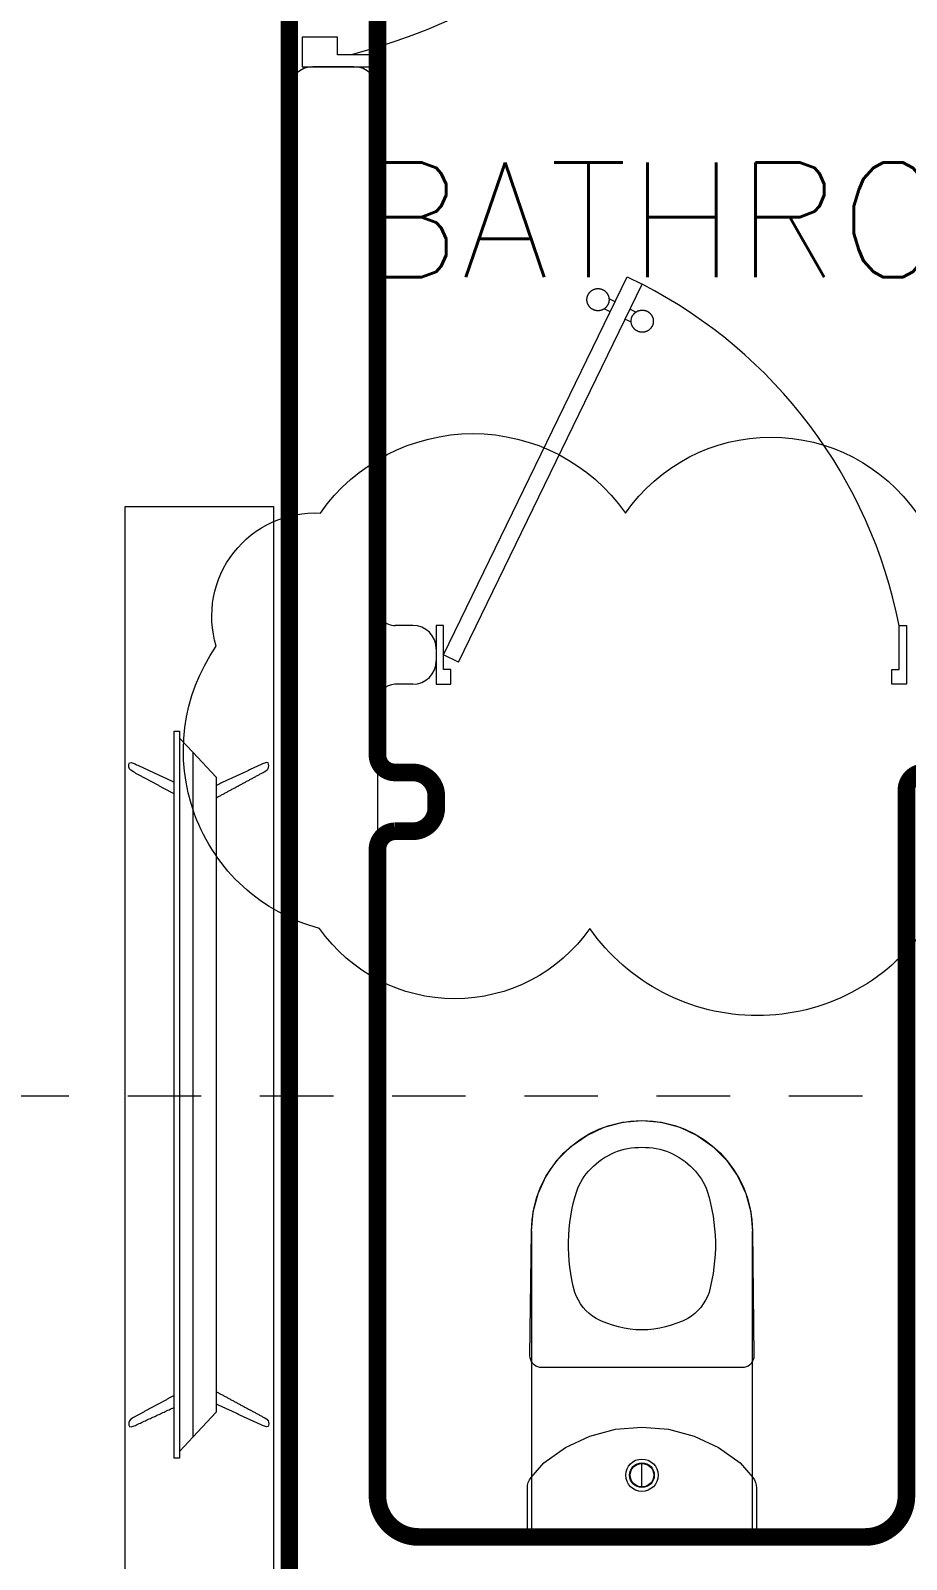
# Model space of a CAD drawing. Header units: metres. Extents: x 8 to 2416, y -346 to 476.
# Drawn here: x 212.272 to 213.762, y -228.024 to -225.425 of the extents above; entities that cross this region are included whole.
import ezdxf

# ---------------------------------------------------------------- set-up
doc = ezdxf.new("R2010")
doc.units = ezdxf.units.M
doc.linetypes.add('0', pattern=[0])
doc.linetypes.add('HIDDEN2', pattern=[0.1875, 0.125, -0.0625])
doc.layers.get('0').update_dxf_attribs({"color": 250, "linetype": '0', "lineweight": 20})
for name, color, linetype, lineweight in [('A-DOOR', 35, 'Continuous', 5), ('A-WALL', 250, 'Continuous', 20), ('baños', 140, 'Continuous', 0), ('MOBILIARIOS', 252, 'Continuous', 0), ('SE-3', 253, 'Continuous', 5), ('textos', 7, 'Continuous', 0)]:
    doc.layers.add(name, color=color, linetype=linetype, lineweight=lineweight)
doc.layers.add('REVESTIMIENTO EXTERIOR', color=7, linetype='Continuous', lineweight=5, true_color=0xffdebd)
doc.layers.add('Techos 1', color=7, linetype='HIDDEN2', lineweight=9, true_color=0x42391a)
doc.styles.get("Standard").update_dxf_attribs({"font": 'arial.ttf', "height": 0.1875})

# ---------------------------------------------------------------- blocks, each defined once
blk = doc.blocks.new('A$C58f5b6b7')
at = {"layer": 'MOBILIARIOS'}
for points in [[(0, 0.2526), (2, 0.2526), (2, 0), (0, 0)], [(0.382, 0.1596), (0.382, 0.1691), (1.618, 0.1691), (1.618, 0.1596)]]:
    blk.add_lwpolyline(points, close=True, dxfattribs=at)
for points in [[(1.6059, 0.1595), (1.5823, 0.1372), (1, 0.1372), (0.4177, 0.1372), (0.3941, 0.1595)], [(1.5823, 0.1372), (1.54, 0.0973), (0.46, 0.0973), (0.4177, 0.1372)]]:
    blk.add_lwpolyline(points, dxfattribs=at)
for points, degree in [([(0.4512, 0.2382, -0.0047), (0.4469, 0.2461, -0.0047), (0.4415, 0.2461, -0.0047), (0.4325, 0.2461, -0.0047), (0.4368, 0.237, -0.0047)], 3), ([(0.4368, 0.237, -0.0047), (0.4526, 0.2031, -0.0047), (0.4683, 0.1691, -0.0047)], 2), ([(0.4885, 0.1691, -0.0047), (0.4698, 0.2037, -0.0047), (0.4512, 0.2382, -0.0047)], 2), ([(1.5115, 0.1691, -0.0047), (1.5302, 0.2037, -0.0047), (1.5488, 0.2382, -0.0047)], 2), ([(1.5632, 0.237, -0.0047), (1.5474, 0.2031, -0.0047), (1.5317, 0.1691, -0.0047)], 2), ([(1.5488, 0.2382, -0.0047), (1.5531, 0.2461, -0.0047), (1.5585, 0.2461, -0.0047), (1.5675, 0.2461, -0.0047), (1.5632, 0.237, -0.0047)], 3), ([(0.4368, 0.0172, -0.0047), (0.4554, 0.0572, -0.0047), (0.474, 0.0973, -0.0047)], 2), ([(0.4951, 0.0973, -0.0047), (0.4731, 0.0566, -0.0047), (0.4512, 0.016, -0.0047)], 2), ([(1.5049, 0.0973), (1.5269, 0.0566), (1.5488, 0.016)], 2), ([(1.5632, 0.0172), (1.5446, 0.0572), (1.526, 0.0973)], 2)]:
    blk.add_open_spline(points, degree=degree, dxfattribs=at)
for points in [[(0.4512, 0.016, -0.0047), (0.4469, 0.0081, -0.0047), (0.4415, 0.0081, -0.0047), (0.4325, 0.0081, -0.0047), (0.4368, 0.0172, -0.0047)], [(1.5488, 0.016), (1.5531, 0.0081), (1.5585, 0.0081), (1.5675, 0.0081), (1.5632, 0.0172)]]:
    blk.add_open_spline(points, degree=3, knots=[-0.08544201, -0.08544201, -0.08544201, -0.08544201, -0.04272101, 0, 0, 0, 0], dxfattribs=at)
blk = doc.blocks.new('P90')
at = {"layer": 'A-DOOR'}
for p, q in [((-0.0476, -0.8576), (0.6364, -0.5264)), ((0.5843, -0.5517), (0.58, -0.5427)), ((0.5992, -0.5445), (0.5949, -0.5355)), ((0.6473, -0.5489), (0.6364, -0.5264)), ((-0.0368, -0.88), (0.6473, -0.5489)), ((0.6101, -0.5669), (0.6144, -0.5759)), ((0.5952, -0.5741), (0.5995, -0.5831)), ((-0.0368, -0.88), (-0.0476, -0.8576))]:
    blk.add_line(p, q, dxfattribs=at)
for points in [[(-0.06, -0.02), (-0.06, -0.05), (-0.12, -0.05), (-0.12, 0), (0, 0), (0, -0.02)], [(-0.0668, -0.88), (-0.0668, -0.85), (-0.1268, -0.85), (-0.1268, -0.9), (-0.0068, -0.9), (-0.0068, -0.88)]]:
    blk.add_lwpolyline(points, close=True, dxfattribs=at)
blk.add_arc((-0.3259, -1.105), 1.1228, 31.0139, 75.0797, dxfattribs=at)
for points in [[(0.5812, -0.5096), (0.5857, -0.5096), (0.5933, -0.5141), (0.5977, -0.5218), (0.5977, -0.5306), (0.5933, -0.5383), (0.5856, -0.5427), (0.5767, -0.5427), (0.5691, -0.5383), (0.5647, -0.5306), (0.5647, -0.5217), (0.5691, -0.514), (0.5768, -0.5096), (0.5812, -0.5096)], [(0.6133, -0.5758), (0.6177, -0.5758), (0.6254, -0.5803), (0.6298, -0.5879), (0.6298, -0.5968), (0.6253, -0.6045), (0.6176, -0.6089), (0.6088, -0.6089), (0.6011, -0.6044), (0.5967, -0.5967), (0.5967, -0.5879), (0.6011, -0.5802), (0.6088, -0.5758), (0.6133, -0.5758)]]:
    blk.add_open_spline(points, degree=2, dxfattribs=at)
blk = doc.blocks.new('A$C3685e79b')
at = {"layer": 'A-DOOR'}
for p, q in [((0.0125, 0.05), (0.3248, 0.6926)), ((0.038, 0.0376), (0.3503, 0.6802)), ((0.3248, 0.6926), (0.3503, 0.6802)), ((0.3042, 0.6503), (0.294, 0.6552)), ((0.296, 0.6333), (0.2858, 0.6383)), ((0.3297, 0.6379), (0.3399, 0.6329)), ((0.3215, 0.621), (0.3317, 0.616)), ((0.038, 0.0376), (0.0125, 0.05))]:
    blk.add_line(p, q, dxfattribs=at)
for points in [[(0, 0), (0.025, 0), (0.025, 0.025), (0.0125, 0.025), (0.0125, 0.1), (0, 0.1), (0, 0)], [(0.8, 0), (0.775, 0), (0.775, 0.025), (0.7875, 0.025), (0.7875, 0.1), (0.8, 0.1), (0.8, 0)]]:
    blk.add_lwpolyline(points, dxfattribs=at)
blk.add_arc((-0.0309, -0.0619), 0.8343, 11.1901, 62.8126, dxfattribs=at)
for points in [[(0.294, 0.6539), (0.294, 0.659), (0.289, 0.6677), (0.2802, 0.6727), (0.2702, 0.6727), (0.2614, 0.6677), (0.2564, 0.6589), (0.2564, 0.6489), (0.2614, 0.6401), (0.2702, 0.6351), (0.2803, 0.6351), (0.289, 0.6401), (0.294, 0.6489), (0.294, 0.6539)], [(0.3693, 0.6173), (0.3693, 0.6224), (0.3642, 0.6311), (0.3555, 0.6361), (0.3454, 0.6361), (0.3367, 0.6311), (0.3316, 0.6224), (0.3317, 0.6123), (0.3367, 0.6035), (0.3454, 0.5985), (0.3555, 0.5985), (0.3643, 0.6036), (0.3693, 0.6123), (0.3693, 0.6173)]]:
    blk.add_open_spline(points, degree=2, dxfattribs=at)
blk = doc.blocks.new('Caroma_ToiletSuites')
at = {"layer": 'baños'}
for p, q in [((-32.6, 705.1), (-64.3, 696.7)), ((0, 708), (-32.6, 705.1)), ((32.6, 705.1), (0, 708)), ((64.3, 696.7), (32.6, 705.1)), ((-94, 682.8), (-120.8, 664)), ((-64.3, 696.7), (-94, 682.8)), ((94, 682.8), (64.3, 696.7)), ((120.8, 664), (94, 682.8)), ((-120.8, 664), (-144, 640.8)), ((144, 640.8), (120.8, 664)), ((-144, 640.8), (-162.8, 614)), ((162.8, 614), (144, 640.8)), ((-162.8, 614), (-176.7, 584.3)), ((176.7, 584.3), (162.8, 614)), ((-176.7, 584.3), (-185.1, 552.6)), ((185.1, 552.6), (176.7, 584.3)), ((-185.1, 552.6), (-188, 520)), ((188, 520), (185.1, 552.6)), ((-188, 520), (-190.5, 308)), ((-188, 0), (-188, 520)), ((188, 520), (188, 0)), ((190.5, 308), (188, 520)), ((-190.5, 308), (-190.2, 304.5)), ((-190.2, 304.5), (-189.3, 301.2)), ((-189.3, 301.2), (-187.8, 298)), ((-187.8, 298), (-185.8, 295.1)), ((-185.8, 295.1), (-183.4, 292.7)), ((-183.4, 292.7), (-180.5, 290.7)), ((-180.5, 290.7), (-177.3, 289.2)), ((-177.3, 289.2), (-174, 288.3)), ((-174, 288.3), (-170.5, 288)), ((-170.5, 288), (170.5, 288)), ((170.5, 288), (174, 288.3)), ((174, 288.3), (177.3, 289.2)), ((177.3, 289.2), (180.5, 290.7)), ((180.5, 290.7), (183.4, 292.7)), ((183.4, 292.7), (185.8, 295.1)), ((185.8, 295.1), (187.8, 298)), ((187.8, 298), (189.3, 301.2)), ((189.3, 301.2), (190.2, 304.5)), ((190.2, 304.5), (190.5, 308)), ((-45.1, 183.1), (-88.9, 171.3)), ((0, 187), (-45.1, 183.1)), ((45.1, 183.1), (0, 187)), ((88.9, 171.3), (45.1, 183.1)), ((-88.9, 171.3), (-130, 152.2)), ((130, 152.2), (88.9, 171.3)), ((-130, 152.2), (-167.1, 126.2)), ((167.1, 126.2), (130, 152.2)), ((-167.1, 126.2), (-188.7, 100.9)), ((0, 85), (0, 125)), ((188.7, 100.9), (167.1, 126.2)), ((-194.6, 88.2), (-195, 83.5)), ((-195, 83.5), (-195, 0)), ((-193.4, 92.7), (-194.6, 88.2)), ((-191.4, 97), (-193.4, 92.7)), ((-188.7, 100.9), (-191.4, 97)), ((191.4, 97), (188.7, 100.9)), ((193.4, 92.7), (191.4, 97)), ((194.6, 88.2), (193.4, 92.7)), ((195, 83.5), (194.6, 88.2)), ((195, 0), (195, 83.5)), ((-195, 0), (195, 0)), ((188, 0), (-188, 0))]:
    blk.add_line(p, q, dxfattribs=at)
for centre, radius, start, end in [((0, 520), 188, 0, 180), ((-2.7, 547.4), 115.2, 88.6565, 137.0404), ((2.7, 547.4), 115.2, 42.9609, 91.3415), ((-18.8, 556.1), 97.6, 134.3372, 160.9897), ((18.8, 556.1), 97.6, 19.01, 45.6643), ((183, 496.7), 307.9, 162.7713, 195.2143), ((-183, 496.7), 307.9, 344.7852, 17.2286), ((-36.1, 442.4), 82.4, 198.763, 239.3582), ((36.1, 442.4), 82.4, 300.6412, 341.2351), ((2.9, 529.9), 177.9, 242.916, 269.0659), ((-2.9, 529.9), 177.9, 270.9339, 297.0836), ((0, 105), 27.5, 0, 180), ((0, 105), 27.5, 180, 0), ((0, 105), 21, 0, 180), ((0, 105), 21, 180, 0), ((0, 105), 20, 0, 180), ((0, 105), 20, 180, 0)]:
    blk.add_arc(centre, radius, start, end, dxfattribs=at)
blk = doc.blocks.new('PL BASE 2N NASAS 09')
at = {"layer": 'A-WALL'}
for p, q in [((162.8575, -6.4617), (162.7875, -6.4617)), ((162.7475, -9.8717), (162.7475, -6.5017)), ((162.8975, -6.5017), (162.8975, -7.3814)), ((162.9575, -7.4117), (162.9278, -7.4117)), ((162.9975, -7.4517), (162.9975, -7.4717)), ((162.9575, -7.5117), (162.9273, -7.5117)), ((162.8975, -7.5414), (162.8975, -8.9217)), ((163.7575, -8.9617), (162.9375, -8.9617))]:
    blk.add_line(p, q, dxfattribs=at)
for centre, radius, start, end in [((162.7875, -6.5017), 0.04, 90, 180), ((162.8575, -6.5017), 0.04, 0, 90), ((162.9273, -7.382), 0.0297, 179.7717, 271.0975), ((162.9575, -7.4517), 0.04, 0, 90), ((162.9575, -7.4717), 0.04, 270, 0), ((162.9282, -7.5424), 0.0307, 91.7875, 179.4838), ((162.9375, -8.9217), 0.04, 180, 270), ((163.7575, -8.9217), 0.04, 270, 0)]:
    blk.add_arc(centre, radius, start, end, dxfattribs=at)
at = {"layer": 'Techos 1'}
blk.add_line((161.3475, -8.2117), (176.0975, -8.2117), dxfattribs=at)
at = {"color": 1}
blk.add_blockref('A$C3685e79b', (162.9975, -7.5117), dxfattribs=at)
at = {"layer": 'A-DOOR', "xscale": -1, "rotation": 180}
blk.add_blockref('P90', (162.8893, -6.4617), dxfattribs=at)
at = {"layer": 'baños', "xscale": -0.000999999934791, "yscale": 0.000999999934791}
blk.add_blockref('Caroma_ToiletSuites', (163.3475, -8.9617), dxfattribs=at)
at = {"layer": 'baños', "linetype": 'Continuous', "flags": 8}
for tag, p in [('MODELNUMBER', (167.1329, -5.6306, 0)), ('TRADENAME', (167.1329, -5.6307, 0)), ('PRODUCT', (167.1329, -5.6307, 0)), ('MATERIAL', (167.1329, -5.6307, 0)), ('MODELNUMBER', (168.3076, -5.6306, 0)), ('TRADENAME', (168.3076, -5.6307, 0)), ('PRODUCT', (168.3076, -5.6307, 0)), ('MATERIAL', (168.3076, -5.6307, 0))]:
    blk.add_attdef(tag, p, '', height=0.0000254, rotation=180.0001, dxfattribs=at)
at = {"layer": 'textos', "insert": (162.7301, -6.8195), "char_height": 0.195, "width": 3.404877, "attachment_point": 7}
blk.add_mtext('{\\Fromans|c0; BATHROOM 4}', dxfattribs=at)
blk = doc.blocks.new('PL MUEBLES 2N NASAS 09')
blk.add_blockref('PL BASE 2N NASAS 09', (49.9143, 62.717))
at = {"layer": 'MOBILIARIOS', "rotation": 90.00000000000001}
blk.add_blockref('A$C58f5b6b7', (212.6348, 53.5073, 0.0047), dxfattribs=at)

msp = doc.modelspace()

# ---------------------------------------------------------------- linework, layer by layer
at = {"color": 6}
msp.add_lwpolyline([(214.04384, -226.24521, -0.5205671), (214.04384, -226.7917, -0.5205671), (213.79287, -226.9515, -0.5205671), (213.22315, -226.9515, -0.5205671), (212.76337, -226.9515, -0.5205671), (212.58757, -226.47174, -0.5205671), (212.76483, -226.24521, -0.5205671), (213.2836, -226.24521, -0.5205671), (213.77926, -226.24521, -0.5205671)], format="xyb", close=True, dxfattribs=at)
at = {"layer": 'REVESTIMIENTO EXTERIOR', "const_width": 0.03}
msp.add_lwpolyline([(208.51182, -224.47633, -0.4142136), (208.55182, -224.43633), (212.67182, -224.43633, -0.4142135), (212.71182, -224.47633), (212.71182, -229.99634, -0.4142136), (212.67182, -230.03634), (208.55183, -230.03633, -0.4142162), (208.51182, -229.99633)], format="xyb", close=True, dxfattribs=at)
at = {"layer": 'SE-3', "color": 254, "true_color": 0xd7ebd2, "transparency": 33554687, "const_width": 0.03}
msp.add_lwpolyline([(212.86182, -226.65601), (212.86182, -224.50633)], dxfattribs=at)
for points in [[(212.86182, -226.65601, 0.4197764), (212.89154, -226.6863), (212.92182, -226.6863, -0.4142136), (212.96182, -226.7263), (212.96182, -226.74637, -0.4131049), (212.9219, -226.7863), (212.89154, -226.7863, 0.4024859), (212.86182, -226.81668)], [(215.04132, -227.96583, -0.1989124), (214.99182, -227.98633), (213.93182, -227.98633, -0.4142136), (213.86182, -227.91633), (213.86182, -226.71633, 0.4142175), (213.83182, -226.68633), (213.79182, -226.68633, 0.4142125), (213.76182, -226.71633), (213.76182, -227.91633, -0.4142136), (213.69182, -227.98633), (212.93182, -227.98633, -0.4142136), (212.86182, -227.91633), (212.86182, -226.81667)]]:
    msp.add_lwpolyline(points, format="xyb", dxfattribs=at)

# ---------------------------------------------------------------- block references
at = {"layer": 'REVESTIMIENTO EXTERIOR', "color": 30, "true_color": 0xf8991e}
msp.add_blockref('PL MUEBLES 2N NASAS 09', (0.05, -281.74161), dxfattribs=at)

doc.saveas('drawing.dxf')
